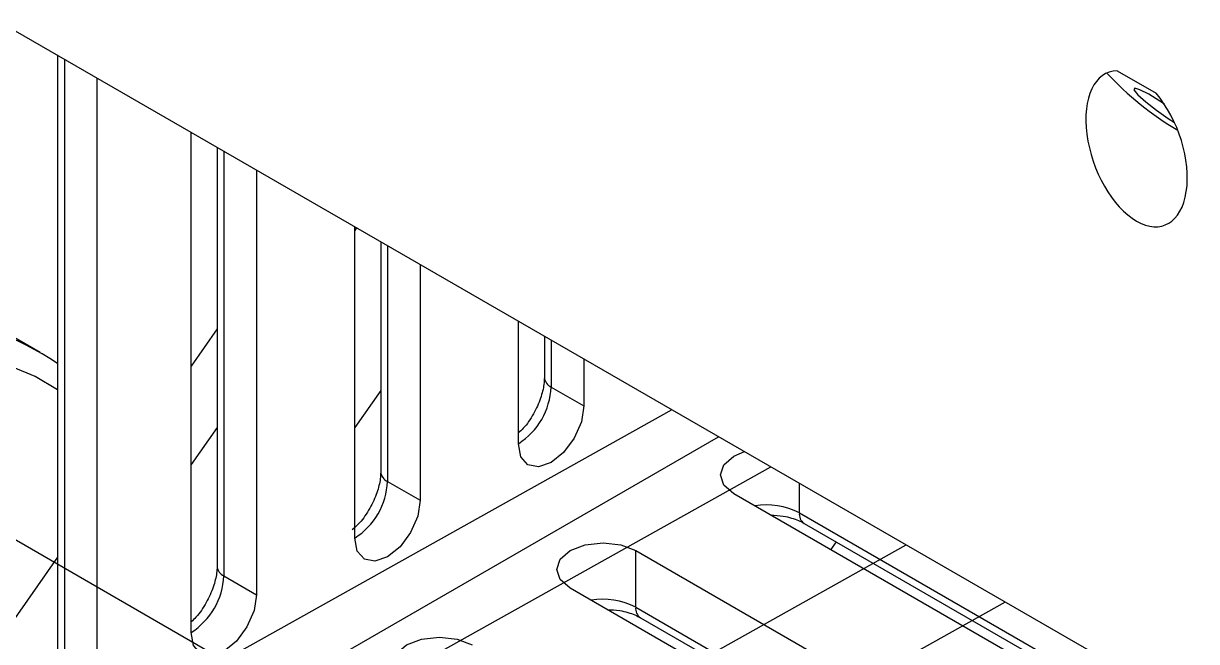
# Model space of a CAD drawing. Header units: millimetres. Extents: x 15 to 1192, y 5 to 836.
# Drawn here: x 565.9 to 616.6, y 562.9 to 589.6 of the extents above; entities that cross this region are included whole.
import ezdxf

# ---------------------------------------------------------------- set-up
doc = ezdxf.new("R2010")
doc.units = ezdxf.units.MM

msp = doc.modelspace()

# ---------------------------------------------------------------- linework, layer by layer
at = {"color": 7, "linetype": 'Continuous', "lineweight": 25}
for p, q in [((510.771, 620.948), (616.837, 559.717)), ((567.387, 588.264), (567.387, 557.503)), ((567.679, 588.095), (567.679, 557.095)), ((613.167, 587.602), (614.85, 586.63)), ((569.094, 556.279), (569.094, 587.279)), ((573.155, 563.313), (573.155, 584.934)), ((574.277, 584.287), (574.277, 566.17)), ((574.57, 584.118), (574.57, 565.762)), ((575.984, 583.301), (575.984, 564.946)), ((566.634, 575.42), (553.906, 582.768)), ((580.226, 567.395), (580.226, 580.852)), ((580.307, 580.806), (580.226, 580.691)), ((581.348, 580.205), (581.348, 570.252)), ((581.641, 580.036), (581.641, 569.844)), ((583.055, 579.219), (583.055, 569.028)), ((546.521, 578.319), (584.704, 556.276)), ((574.277, 576.437), (573.155, 574.833)), ((587.298, 571.477), (587.298, 576.77)), ((588.419, 576.123), (588.419, 574.334)), ((588.712, 575.954), (588.712, 573.926)), ((590.126, 575.137), (590.126, 573.11)), ((588.712, 573.926), (590.126, 573.11)), ((581.348, 573.775), (580.226, 572.171)), ((593.929, 572.942), (543.934, 544.985)), ((569.094, 556.279), (595.943, 571.779)), ((574.277, 572.177), (573.155, 570.572)), ((546.022, 541.292), (598.206, 570.473)), ((581.641, 569.844), (583.055, 569.028)), ((599.439, 568.49), (599.439, 569.761)), ((611.52, 560.699), (596.61, 569.306)), ((599.439, 568.49), (611.52, 561.515)), ((599.646, 568.032), (611.52, 561.177)), ((600.8, 566.888), (601.038, 567.228)), ((584.704, 556.276), (604.054, 567.097)), ((592.368, 566.857), (611.52, 555.801)), ((592.368, 564.408), (592.368, 566.857)), ((567.387, 566.577), (562.158, 559.096)), ((574.57, 565.762), (575.984, 564.946)), ((611.52, 552.535), (589.539, 565.224)), ((608.331, 564.628), (586.792, 552.583)), ((592.368, 564.408), (611.52, 553.351)), ((592.575, 563.95), (611.52, 553.013))]:
    msp.add_line(p, q, dxfattribs=at)
at = {"color": 7, "linetype": 'Continuous', "lineweight": 25, "flags": 128}
for points in [[(615.209, 586.152), (615.016, 586.283), (614.533, 586.584), (614.15, 586.783), (613.927, 586.848), (613.897, 586.771), (614.065, 586.563), (614.406, 586.255), (614.866, 585.895), (615.377, 585.537), (615.645, 585.365)], [(567.387, 573.81), (566.415, 574.38), (564.536, 575.157), (562.501, 575.61), (560.333, 575.737), (558.053, 575.534), (555.686, 575.004), (553.257, 574.153), (550.792, 572.99), (548.317, 571.527), (545.858, 569.779), (543.442, 567.766), (541.093, 565.508), (538.837, 563.03), (536.697, 560.357), (534.697, 557.519), (532.858, 554.544)], [(590.126, 573.11), (590.018, 572.423), (589.712, 571.716), (589.253, 571.097), (588.712, 570.66), (588.171, 570.472), (587.712, 570.561), (587.405, 570.914), (587.298, 571.477)], [(596.61, 569.306), (596.177, 569.681), (596.025, 570.123), (596.177, 570.565), (596.61, 570.939), (597.06, 571.134)], [(583.055, 569.028), (582.947, 568.34), (582.641, 567.634), (582.182, 567.015), (581.641, 566.578), (581.099, 566.39), (580.641, 566.479), (580.334, 566.832), (580.226, 567.395)], [(589.539, 565.224), (589.106, 565.599), (588.953, 566.041), (589.106, 566.483), (589.539, 566.857), (590.188, 567.107), (590.953, 567.195), (591.719, 567.107), (592.368, 566.857)], [(575.984, 564.946), (575.876, 564.258), (575.57, 563.552), (575.111, 562.933), (574.57, 562.496), (574.028, 562.308), (573.57, 562.397), (573.263, 562.75), (573.155, 563.313)], [(582.468, 561.142), (582.035, 561.517), (581.882, 561.959), (582.035, 562.401), (582.468, 562.775), (583.117, 563.025), (583.882, 563.113), (584.648, 563.025), (585.297, 562.775)]]:
    msp.add_lwpolyline(points, dxfattribs=at)
at = {"color": 7, "linetype": 'Continuous', "lineweight": 25}
for centre, radius, start, end in [((622.789, 596.837), 13.728, 222.8376, 239.3306), ((560.499, 564.684), 12.359, 56.1342, 85.1992), ((588.919, 574.384), 0.503, 185.6948, 245.6253), ((585.641, 574.066), 3.074, 302.6055, 357.3945), ((581.848, 570.302), 0.503, 185.6948, 245.6253), ((578.57, 569.984), 3.074, 302.6055, 357.3945), ((598.022, 565.726), 3.106, 62.8633, 99.5408), ((599.914, 568.429), 0.48, 172.7442, 235.9436), ((571.499, 565.902), 3.074, 302.6055, 357.3945), ((574.777, 566.22), 0.503, 185.6948, 245.6253), ((590.951, 561.644), 3.106, 62.8633, 99.5408), ((592.843, 564.347), 0.48, 172.7442, 235.9436)]:
    msp.add_arc(centre, radius, start, end, dxfattribs=at)
msp.add_ellipse((614.009, 584.229), major_axis=(-1.209, 3.306), ratio=0.553099, start_param=6.093034, end_param=11.588299, dxfattribs=at)
for points, knots in [([(588.419, 574.334), (588.415, 574.239), (588.404, 573.977), (588.27, 573.427), (587.963, 572.758), (587.606, 572.218), (587.368, 572.004), (587.298, 571.94)], [0, 0, 0, 0, 0.134468, 0.37117, 0.625101, 0.888427, 1, 1, 1, 1]), ([(581.348, 570.252), (581.344, 570.157), (581.333, 569.895), (581.199, 569.345), (580.892, 568.674), (580.501, 568.093), (580.225, 567.849), (580.117, 567.754)], [0, 0, 0, 0, 0.127083, 0.350785, 0.59077, 0.839633, 1, 1, 1, 1]), ([(598.204, 568.386), (598.387, 568.377), (598.827, 568.355), (599.326, 568.199), (599.567, 568.073), (599.646, 568.032)], [0, 0, 0, 0, 0.324896, 0.780465, 1, 1, 1, 1]), ([(574.277, 566.17), (574.273, 566.075), (574.262, 565.813), (574.128, 565.263), (573.821, 564.594), (573.464, 564.054), (573.226, 563.84), (573.155, 563.776)], [0, 0, 0, 0, 0.134468, 0.37117, 0.625101, 0.888427, 1, 1, 1, 1]), ([(591.133, 564.304), (591.316, 564.295), (591.756, 564.273), (592.255, 564.116), (592.496, 563.991), (592.575, 563.95)], [0, 0, 0, 0, 0.324896, 0.780465, 1, 1, 1, 1])]:
    msp.add_open_spline(points, degree=3, knots=knots, dxfattribs=at)

doc.saveas('drawing.dxf')
